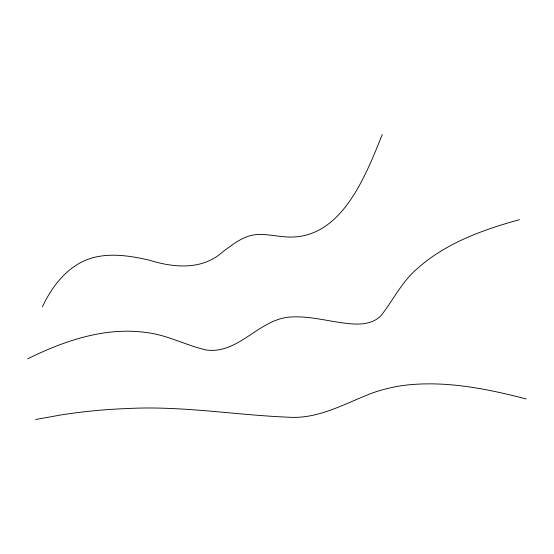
<?xml version="1.0" encoding="UTF-8"?>
<svg xmlns="http://www.w3.org/2000/svg" width="554" height="554" viewBox="0 0 554 554"><rect width="100%" height="100%" fill="white"/><g stroke="black" fill="none" stroke-linecap="round" stroke-linejoin="round"><path stroke-width="0.83" d="M382.302 134.47C365.183 176.726 340.405 242.7 283.572 236.683C272 235.796 260.082 232.438 248.67 236.136C239.058 239.273 231.101 245.706 223.061 251.592C202.321 270.456 173.928 267.859 149.047 260.11C130.834 255.962 111.638 252.839 93.231 257.638C69.077 264.085 52.54 285.137 42.395 306.874M27.7 358.791C64.181 340.821 105.108 326.708 146.311 332.538C167.377 334.893 186.158 345.537 206.635 350.059C239.605 354.11 259.57 318.065 291.605 316.964C308.523 316.05 325.066 320.399 341.693 322.767C355.003 324.589 371.235 326.14 381.311 315.309C393.43 299.742 402.1 281.37 417.494 268.448C446.081 242.95 483.067 229.695 519.444 219.696M35.539 419.53L60.317 415.057A561.043 561.043 0 0 1 128.05 408.52C181.781 405.68 235 415.036 288.53 417.204C318.779 419.281 345.246 403.25 372.489 392.966A158.936 158.936 0 0 1 407.481 384.954C447.563 380.813 487.659 388.984 526.3 398.956"/></g></svg>
